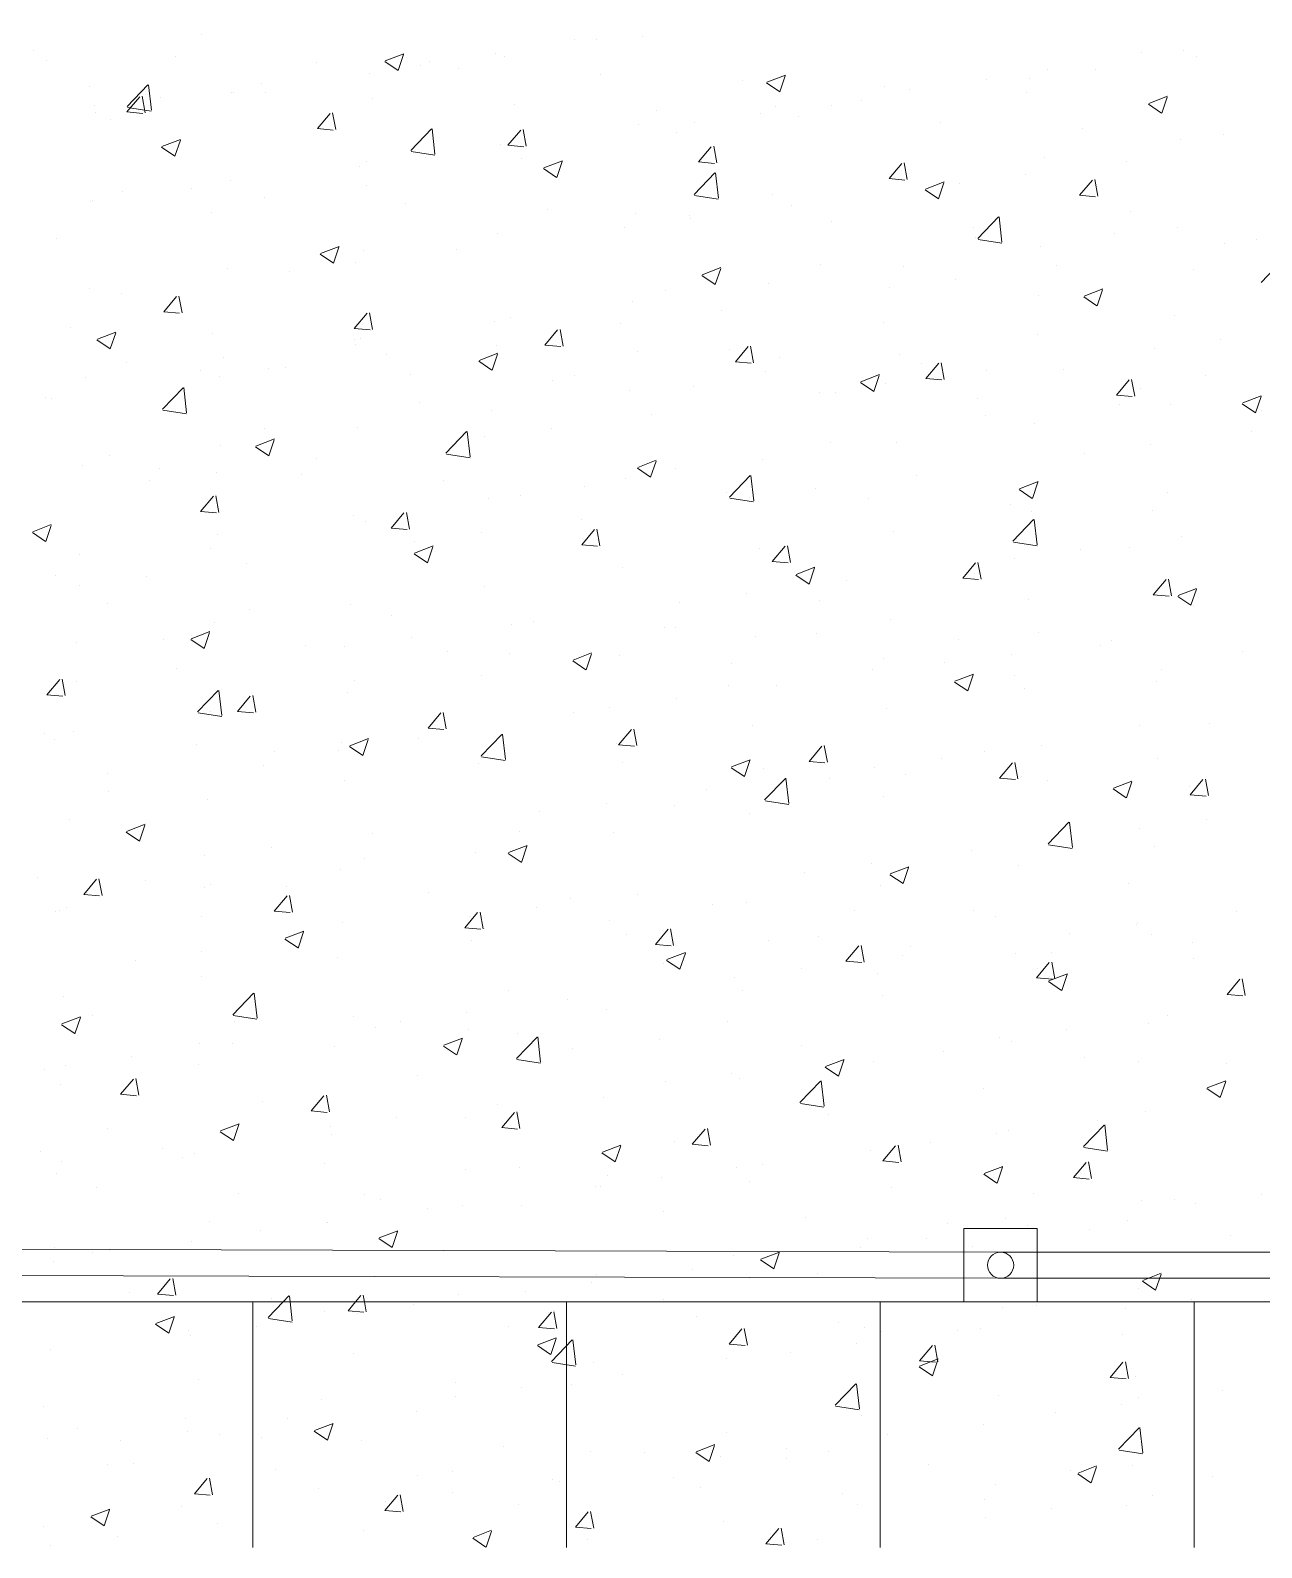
# Model space of a CAD drawing. Header units: millimetres. Extents: x 100 to 1222, y 100 to 694.
# Drawn here: x 301.29 to 305.71, y 520.48 to 525.92 of the extents above; entities that cross this region are included whole.
import ezdxf

# ---------------------------------------------------------------- set-up
doc = ezdxf.new("R2010")
doc.units = ezdxf.units.MM
for name, color, linetype, lineweight in [('Alvenaria', 8, 'Continuous', 9), ('Aço 1020', 6, 'Continuous', 9), ('PAREDE', 7, 'Continuous', 9)]:
    doc.layers.add(name, color=color, linetype=linetype, lineweight=lineweight)

msp = doc.modelspace()

# ---------------------------------------------------------------- linework, layer by layer
at = {"layer": 'Alvenaria'}
for p, q in [((301.9038, 525.9073), (301.9038, 525.9073)), ((303.243, 525.8889), (303.243, 525.8889)), ((303.3195, 525.8872), (303.3195, 525.8872)), ((303.4839, 525.8991), (303.4839, 525.8991)), ((301.3011, 525.849), (301.3011, 525.849)), ((301.8096, 525.8275), (301.8096, 525.8275)), ((302.5626, 525.8117), (302.6293, 525.8373)), ((302.6091, 525.7769), (302.6285, 525.8345)), ((302.9587, 525.8398), (302.9587, 525.8398)), ((302.9892, 525.8277), (302.9892, 525.8277)), ((305.2732, 525.8416), (305.2732, 525.8416)), ((305.4263, 525.8486), (305.4263, 525.8486)), ((305.4704, 525.8277), (305.4704, 525.8277)), ((301.3483, 525.812), (301.3483, 525.812)), ((302.3181, 525.806), (302.3181, 525.806)), ((302.5081, 525.7667), (302.5081, 525.7667)), ((302.5614, 525.809), (302.6088, 525.7771)), ((302.6875, 525.7935), (302.6875, 525.7935)), ((302.7203, 525.8084), (302.7203, 525.8084)), ((302.8265, 525.7846), (302.8265, 525.7846)), ((303.335, 525.7631), (303.335, 525.7631)), ((303.9315, 525.7354), (303.9982, 525.761)), ((304.9372, 525.7815), (304.9372, 525.7815)), ((305.1096, 525.7802), (305.1096, 525.7802)), ((301.502, 525.7211), (301.502, 525.7211)), ((301.6376, 525.648), (301.7118, 525.7254)), ((301.7245, 525.6352), (301.714, 525.7256)), ((302.1187, 525.7292), (302.1187, 525.7292)), ((303.8435, 525.7416), (303.8435, 525.7416)), ((303.9303, 525.7327), (303.9777, 525.7008)), ((303.978, 525.7007), (303.9973, 525.7582)), ((304.3519, 525.7201), (304.3519, 525.7201)), ((304.4425, 525.7101), (304.4425, 525.7101)), ((304.7177, 525.7462), (304.7177, 525.7462)), ((304.8712, 525.7488), (304.8712, 525.7488)), ((301.6365, 525.6286), (301.6824, 525.6833)), ((301.702, 525.6252), (301.691, 525.6849)), ((301.758, 525.6817), (301.758, 525.6817)), ((302.0104, 525.6996), (302.0104, 525.6996)), ((302.0191, 525.6997), (302.0191, 525.6997)), ((302.132, 525.6982), (302.132, 525.6982)), ((302.5189, 525.6781), (302.5189, 525.6781)), ((303.0274, 525.6566), (303.0274, 525.6566)), ((304.2696, 525.6697), (304.2696, 525.6697)), ((304.8604, 525.6986), (304.8604, 525.6986)), ((305.2991, 525.6565), (305.3465, 525.6245)), ((305.3004, 525.6592), (305.3671, 525.6848)), ((305.3469, 525.6244), (305.3662, 525.6819)), ((305.3689, 525.6771), (305.3689, 525.6771)), ((301.5195, 525.6503), (301.5195, 525.6503)), ((301.5243, 525.6282), (301.5243, 525.6282)), ((301.5765, 525.6028), (301.5765, 525.6028)), ((301.6365, 525.6286), (301.6934, 525.6236)), ((301.6392, 525.6445), (301.724, 525.6314)), ((302.3197, 525.5688), (302.3656, 525.6236)), ((302.3852, 525.5654), (302.3742, 525.6251)), ((303.5358, 525.6351), (303.5358, 525.6351)), ((303.9089, 525.6222), (303.9089, 525.6222)), ((303.9614, 525.6491), (303.9614, 525.6491)), ((304.0443, 525.6137), (304.0443, 525.6137)), ((304.1622, 525.6509), (304.1622, 525.6509)), ((302.3197, 525.5688), (302.3766, 525.5638)), ((302.6541, 525.4904), (302.7283, 525.5677)), ((302.7411, 525.4775), (302.7306, 525.568)), ((303.0029, 525.5091), (303.0488, 525.5638)), ((303.0684, 525.5056), (303.0574, 525.5653)), ((303.4724, 525.582), (303.4724, 525.582)), ((303.6067, 525.5555), (303.6067, 525.5555)), ((303.6704, 525.5908), (303.6704, 525.5908)), ((304.5528, 525.5922), (304.5528, 525.5922)), ((305.0612, 525.5707), (305.0612, 525.5707)), ((305.5697, 525.5492), (305.5697, 525.5492)), ((301.7611, 525.5018), (301.8085, 525.4699)), ((301.7623, 525.5045), (301.829, 525.5301)), ((301.8088, 525.4697), (301.8282, 525.5273)), ((302.9776, 525.5106), (302.9776, 525.5106)), ((303.0029, 525.509), (303.0598, 525.504)), ((303.0689, 525.5116), (303.0689, 525.5116)), ((303.6861, 525.4493), (303.732, 525.504)), ((303.7516, 525.4458), (303.7406, 525.5056)), ((305.4147, 525.5315), (305.4147, 525.5315)), ((302.4965, 525.4496), (302.4965, 525.4496)), ((302.6558, 525.4869), (302.7405, 525.4737)), ((302.7081, 525.4641), (302.7081, 525.4641)), ((303.0512, 525.4602), (303.0512, 525.4602)), ((303.1312, 525.4282), (303.1979, 525.4538)), ((303.1777, 525.3935), (303.197, 525.451)), ((303.6861, 525.4492), (303.743, 525.4443)), ((304.3693, 525.3895), (304.4152, 525.4442)), ((304.4348, 525.3861), (304.4238, 525.4458)), ((304.9256, 525.4644), (304.9256, 525.4644)), ((305.2198, 525.4521), (305.2198, 525.4521)), ((302.0075, 525.3826), (302.0075, 525.3826)), ((302.4697, 525.4327), (302.4697, 525.4327)), ((303.13, 525.4255), (303.1774, 525.3936)), ((303.6707, 525.3327), (303.7449, 525.4101)), ((303.7576, 525.3199), (303.7471, 525.4103)), ((304.3692, 525.3895), (304.4262, 525.3845)), ((304.4309, 525.393), (304.4309, 525.393)), ((304.8591, 525.4046), (304.8591, 525.4046)), ((305.0524, 525.3297), (305.0984, 525.3845)), ((305.118, 525.3263), (305.107, 525.386)), ((301.6201, 525.3434), (301.6201, 525.3434)), ((301.8681, 525.3535), (301.8681, 525.3535)), ((302.4958, 525.3648), (302.4958, 525.3648)), ((303.6723, 525.3292), (303.7571, 525.3161)), ((303.9498, 525.332), (303.9498, 525.332)), ((304.4988, 525.3493), (304.5462, 525.3173)), ((304.5001, 525.3519), (304.5668, 525.3775)), ((304.5466, 525.3172), (304.5659, 525.3747)), ((304.6206, 525.3732), (304.6206, 525.3732)), ((305.0524, 525.3297), (305.1094, 525.3247)), ((301.5074, 525.306), (301.5074, 525.306)), ((301.5128, 525.3112), (301.5128, 525.3112)), ((302.1286, 525.3219), (302.1286, 525.3219)), ((302.637, 525.3004), (302.637, 525.3004)), ((303.1455, 525.2789), (303.1455, 525.2789)), ((304.0191, 525.294), (304.0191, 525.294)), ((305.2339, 525.2733), (305.2339, 525.2733)), ((301.9403, 525.2695), (301.9403, 525.2695)), ((303.4608, 525.265), (303.4608, 525.265)), ((303.654, 525.2574), (303.654, 525.2574)), ((303.6583, 525.2465), (303.6583, 525.2465)), ((304.1624, 525.2359), (304.1624, 525.2359)), ((304.6872, 525.1751), (304.7614, 525.2524)), ((304.7742, 525.1622), (304.7637, 525.2527)), ((301.3848, 525.1741), (301.3848, 525.1741)), ((302.9661, 525.1935), (302.9661, 525.1935)), ((303.4199, 525.2151), (303.4199, 525.2151)), ((304.6709, 525.2145), (304.6709, 525.2145)), ((304.6784, 525.1779), (304.6784, 525.1779)), ((304.6889, 525.1715), (304.7736, 525.1584)), ((305.1794, 525.193), (305.1794, 525.193)), ((305.4031, 525.2144), (305.4031, 525.2144)), ((305.6878, 525.1715), (305.6878, 525.1715)), ((302.3297, 525.1183), (302.377, 525.0864)), ((302.3309, 525.121), (302.3976, 525.1466)), ((302.3774, 525.0862), (302.3967, 525.1438)), ((302.4849, 525.1326), (302.4849, 525.1326)), ((302.8183, 525.1359), (302.8183, 525.1359)), ((304.9141, 525.1473), (304.9141, 525.1473)), ((305.5708, 525.1556), (305.5708, 525.1556)), ((301.9959, 525.0655), (301.9959, 525.0655)), ((302.2191, 525.057), (302.2191, 525.057)), ((302.4576, 525.0884), (302.4576, 525.0884)), ((303.6997, 525.0447), (303.7664, 525.0703)), ((303.7463, 525.01), (303.7656, 525.0675)), ((304.1229, 525.0826), (304.1229, 525.0826)), ((304.4194, 525.0759), (304.4194, 525.0759)), ((304.9692, 525.0764), (304.9692, 525.0764)), ((305.4621, 525.0641), (305.4621, 525.0641)), ((305.7038, 525.0174), (305.778, 525.0947)), ((303.6985, 525.042), (303.7459, 525.0101)), ((303.9382, 525.0149), (303.9382, 525.0149)), ((304.6085, 525.0289), (304.6085, 525.0289)), ((301.5012, 524.9941), (301.5012, 524.9941)), ((301.6176, 524.9778), (301.6176, 524.9778)), ((301.7686, 524.9121), (301.8146, 524.9669)), ((301.8342, 524.9087), (301.8232, 524.9684)), ((303.4492, 524.9479), (303.4492, 524.9479)), ((303.5674, 524.9872), (303.5674, 524.9872)), ((304.37, 524.9975), (304.37, 524.9975)), ((304.9066, 524.9688), (304.9066, 524.9688)), ((305.0674, 524.9658), (305.1148, 524.9338)), ((305.0686, 524.9684), (305.1353, 524.9941)), ((305.1151, 524.9337), (305.1344, 524.9912)), ((301.7686, 524.9121), (301.8256, 524.9071)), ((302.4518, 524.8524), (302.4978, 524.9071)), ((302.5174, 524.8489), (302.5064, 524.9086)), ((303.0119, 524.8919), (303.0119, 524.8919)), ((303.7685, 524.9183), (303.7685, 524.9183)), ((305.3915, 524.8973), (305.3915, 524.8973)), ((301.4346, 524.8566), (301.4346, 524.8566)), ((301.5306, 524.8138), (301.5973, 524.8394)), ((301.5771, 524.779), (301.5964, 524.8366)), ((301.9431, 524.8352), (301.9431, 524.8352)), ((302.4518, 524.8523), (302.5088, 524.8473)), ((302.9545, 524.8765), (302.9545, 524.8765)), ((303.135, 524.7926), (303.1809, 524.8473)), ((303.1693, 524.8394), (303.1693, 524.8394)), ((303.2006, 524.7892), (303.1895, 524.8489)), ((303.4077, 524.8708), (303.4077, 524.8708)), ((304.3511, 524.8734), (304.3511, 524.8734)), ((301.5293, 524.8111), (301.5767, 524.7792)), ((302.4516, 524.8137), (302.4516, 524.8137)), ((302.4564, 524.7965), (302.4564, 524.7965)), ((302.4734, 524.8155), (302.4734, 524.8155)), ((302.96, 524.7922), (302.96, 524.7922)), ((303.135, 524.7926), (303.192, 524.7876)), ((303.8182, 524.7328), (303.8641, 524.7875)), ((303.8837, 524.7294), (303.8727, 524.7891)), ((304.9025, 524.8303), (304.9025, 524.8303)), ((305.5587, 524.8113), (305.5587, 524.8113)), ((301.6355, 524.7287), (301.6355, 524.7287)), ((301.9843, 524.7484), (301.9843, 524.7484)), ((302.5677, 524.7602), (302.5677, 524.7602)), ((302.8982, 524.7348), (302.9456, 524.7029)), ((302.8994, 524.7375), (302.9661, 524.7631)), ((302.9459, 524.7027), (302.9653, 524.7603)), ((303.4685, 524.7707), (303.4685, 524.7707)), ((303.7956, 524.7781), (303.7956, 524.7781)), ((303.8182, 524.7328), (303.8751, 524.7278)), ((303.977, 524.7492), (303.977, 524.7492)), ((304.4078, 524.7588), (304.4078, 524.7588)), ((304.4854, 524.7277), (304.4854, 524.7277)), ((304.5014, 524.6731), (304.5473, 524.7278)), ((304.5669, 524.6696), (304.5559, 524.7293)), ((305.3202, 524.7799), (305.3202, 524.7799)), ((301.4896, 524.677), (301.4896, 524.677)), ((301.901, 524.7012), (301.901, 524.7012)), ((301.9686, 524.6813), (301.9686, 524.6813)), ((302.1439, 524.7072), (302.1439, 524.7072)), ((302.207, 524.7127), (302.207, 524.7127)), ((302.6524, 524.6857), (302.6524, 524.6857)), ((303.2402, 524.6827), (303.2402, 524.6827)), ((303.9267, 524.6979), (303.9267, 524.6979)), ((304.2683, 524.6612), (304.335, 524.6868)), ((304.3148, 524.6265), (304.3341, 524.684)), ((304.5014, 524.673), (304.5583, 524.668)), ((304.7187, 524.7007), (304.7187, 524.7007)), ((304.9939, 524.7063), (304.9939, 524.7063)), ((305.5023, 524.6848), (305.5023, 524.6848)), ((301.7639, 524.5625), (301.8381, 524.6399)), ((301.8508, 524.5497), (301.8403, 524.6401)), ((303.1609, 524.6642), (303.1609, 524.6642)), ((303.4376, 524.6308), (303.4376, 524.6308)), ((303.6693, 524.6428), (303.6693, 524.6428)), ((304.1195, 524.6218), (304.1195, 524.6218)), ((304.1778, 524.6213), (304.1778, 524.6213)), ((304.2671, 524.6585), (304.3145, 524.6266)), ((304.3579, 524.6532), (304.3579, 524.6532)), ((305.1846, 524.6133), (305.2305, 524.668)), ((305.2501, 524.6098), (305.2391, 524.6695)), ((305.2704, 524.6355), (305.2704, 524.6355)), ((301.3455, 524.6058), (301.3455, 524.6058)), ((301.367, 524.6021), (301.367, 524.6021)), ((302.6847, 524.5874), (302.6847, 524.5874)), ((304.6863, 524.5998), (304.6863, 524.5998)), ((305.1846, 524.6132), (305.2415, 524.6083)), ((305.1947, 524.5783), (305.1947, 524.5783)), ((305.38, 524.5802), (305.38, 524.5802)), ((305.6359, 524.5823), (305.6833, 524.5503)), ((305.6372, 524.585), (305.7039, 524.6106)), ((305.6837, 524.5502), (305.703, 524.6077)), ((301.7655, 524.559), (301.8502, 524.5459)), ((302.9429, 524.5594), (302.9429, 524.5594)), ((303.5179, 524.5426), (303.5179, 524.5426)), ((304.7149, 524.5401), (304.7149, 524.5401)), ((304.8909, 524.5132), (304.8909, 524.5132)), ((305.7032, 524.5568), (305.7032, 524.5568)), ((302.0991, 524.4303), (302.1658, 524.4559)), ((302.1292, 524.492), (302.1292, 524.492)), ((302.4618, 524.4984), (302.4618, 524.4984)), ((302.7804, 524.4049), (302.8546, 524.4822)), ((302.8674, 524.392), (302.8568, 524.4825)), ((302.9187, 524.4637), (302.9187, 524.4637)), ((303.1572, 524.4951), (303.1572, 524.4951)), ((305.6688, 524.4831), (305.6688, 524.4831)), ((301.9727, 524.4313), (301.9727, 524.4313)), ((302.0979, 524.4276), (302.1453, 524.3957)), ((302.1456, 524.3955), (302.1649, 524.4531)), ((302.7821, 524.4014), (302.8668, 524.3882)), ((304.1594, 524.4448), (304.1594, 524.4448)), ((304.3962, 524.4418), (304.3962, 524.4418)), ((305.0696, 524.4042), (305.0696, 524.4042)), ((305.3081, 524.4356), (305.3081, 524.4356)), ((301.478, 524.3599), (301.478, 524.3599)), ((301.5737, 524.3967), (301.5737, 524.3967)), ((301.7536, 524.351), (301.7536, 524.351)), ((302.3172, 524.3845), (302.3172, 524.3845)), ((303.4668, 524.3513), (303.5141, 524.3194)), ((303.468, 524.354), (303.5347, 524.3796)), ((303.5145, 524.3193), (303.5338, 524.3768)), ((303.6039, 524.3494), (303.6039, 524.3494)), ((303.9151, 524.3808), (303.9151, 524.3808)), ((301.718, 524.3057), (301.718, 524.3057)), ((301.9564, 524.337), (301.9564, 524.337)), ((302.2621, 524.3295), (302.2621, 524.3295)), ((302.7705, 524.308), (302.7705, 524.308)), ((303.426, 524.3137), (303.426, 524.3137)), ((303.797, 524.2472), (303.8711, 524.3245)), ((303.8839, 524.2343), (303.8734, 524.3248)), ((304.4681, 524.325), (304.4681, 524.325)), ((304.8369, 524.2777), (304.9035, 524.3033)), ((304.8834, 524.243), (304.9027, 524.3005)), ((301.9008, 524.1957), (301.9467, 524.2504)), ((301.9663, 524.1922), (301.9553, 524.2519)), ((302.9313, 524.2423), (302.9313, 524.2423)), ((303.0484, 524.2541), (303.0484, 524.2541)), ((303.279, 524.2865), (303.279, 524.2865)), ((303.7875, 524.2651), (303.7875, 524.2651)), ((303.7986, 524.2437), (303.8833, 524.2306)), ((303.8689, 524.2461), (303.8689, 524.2461)), ((304.1073, 524.2775), (304.1073, 524.2775)), ((304.2959, 524.2436), (304.2959, 524.2436)), ((304.8356, 524.2751), (304.883, 524.2431)), ((305.3684, 524.2632), (305.3684, 524.2632)), ((301.9008, 524.1956), (301.9577, 524.1906)), ((302.584, 524.1359), (302.6299, 524.1906)), ((302.6495, 524.1325), (302.6385, 524.1922)), ((304.8044, 524.2221), (304.8044, 524.2221)), ((304.8793, 524.1961), (304.8793, 524.1961)), ((305.3129, 524.2006), (305.3129, 524.2006)), ((301.2988, 524.1231), (301.3655, 524.1487)), ((301.3453, 524.0883), (301.3646, 524.1459)), ((302.4502, 524.1813), (302.4502, 524.1813)), ((302.493, 524.1587), (302.493, 524.1587)), ((302.584, 524.1359), (302.6409, 524.1309)), ((303.2672, 524.0761), (303.3131, 524.1309)), ((303.2673, 524.1669), (303.2673, 524.1669)), ((303.3327, 524.0727), (303.3217, 524.1324)), ((304.8135, 524.0896), (304.8877, 524.1669)), ((304.9005, 524.0767), (304.8899, 524.1671)), ((301.2976, 524.1204), (301.345, 524.0885)), ((301.9611, 524.1143), (301.9611, 524.1143)), ((302.6681, 524.0881), (302.6681, 524.0881)), ((302.9066, 524.1194), (302.9066, 524.1194)), ((303.2672, 524.0761), (303.3241, 524.0711)), ((304.3846, 524.1247), (304.3846, 524.1247)), ((304.8152, 524.086), (304.8999, 524.0729)), ((305.4183, 524.1074), (305.4183, 524.1074)), ((301.4664, 524.0428), (301.4664, 524.0428)), ((301.9375, 524.0634), (301.9375, 524.0634)), ((302.6665, 524.0441), (302.7138, 524.0122)), ((302.6677, 524.0468), (302.7344, 524.0724)), ((302.7142, 524.012), (302.7335, 524.0696)), ((303.9035, 524.0637), (303.9035, 524.0637)), ((303.9504, 524.0164), (303.9963, 524.0711)), ((304.0159, 524.0129), (304.0049, 524.0726)), ((304.8191, 524.0285), (304.8191, 524.0285)), ((305.0575, 524.0599), (305.0575, 524.0599)), ((305.2311, 524.0671), (305.2311, 524.0671)), ((301.382, 523.968), (301.382, 523.968)), ((302.0666, 524.0089), (302.0666, 524.0089)), ((303.4144, 523.9966), (303.4144, 523.9966)), ((303.9504, 524.0163), (304.0073, 524.0113)), ((304.0353, 523.9678), (304.0827, 523.9359)), ((304.0365, 523.9705), (304.1032, 523.9961)), ((304.0831, 523.9358), (304.1024, 523.9933)), ((304.6336, 523.9566), (304.6795, 524.0113)), ((304.6756, 523.9718), (304.6756, 523.9718)), ((304.6991, 523.9531), (304.6881, 524.0129)), ((301.4674, 523.93), (301.4674, 523.93)), ((301.7059, 523.9614), (301.7059, 523.9614)), ((302.9197, 523.9252), (302.9197, 523.9252)), ((304.2175, 523.9493), (304.2175, 523.9493)), ((304.6336, 523.9565), (304.6905, 523.9516)), ((305.3168, 523.8968), (305.3627, 523.9515)), ((305.3568, 523.9461), (305.3568, 523.9461)), ((305.3823, 523.8934), (305.3713, 523.9531)), ((305.4054, 523.8943), (305.4721, 523.9199)), ((305.4519, 523.8595), (305.4712, 523.917)), ((301.5681, 523.8643), (301.5681, 523.8643)), ((302.4386, 523.8642), (302.4386, 523.8642)), ((303.6183, 523.8705), (303.6183, 523.8705)), ((303.8568, 523.9019), (303.8568, 523.9019)), ((304.1201, 523.8764), (304.1201, 523.8764)), ((304.8677, 523.879), (304.8677, 523.879)), ((305.3168, 523.8968), (305.3737, 523.8918)), ((305.4042, 523.8916), (305.4516, 523.8596)), ((305.4593, 523.858), (305.4593, 523.858)), ((302.0766, 523.8428), (302.0766, 523.8428)), ((302.585, 523.8213), (302.585, 523.8213)), ((304.373, 523.8076), (304.373, 523.8076)), ((301.8674, 523.7396), (301.9341, 523.7652)), ((301.9139, 523.7048), (301.9332, 523.7624)), ((301.9496, 523.7972), (301.9496, 523.7972)), ((303.0168, 523.7913), (303.0168, 523.7913)), ((303.0935, 523.7998), (303.0935, 523.7998)), ((303.5646, 523.7811), (303.5646, 523.7811)), ((303.602, 523.7783), (303.602, 523.7783)), ((304.1104, 523.7569), (304.1104, 523.7569)), ((304.9038, 523.7626), (304.9038, 523.7626)), ((301.4548, 523.7258), (301.4548, 523.7258)), ((301.7689, 523.7363), (301.7689, 523.7363)), ((301.8661, 523.7369), (301.9135, 523.705)), ((302.2774, 523.7148), (302.2774, 523.7148)), ((302.4176, 523.7124), (302.4176, 523.7124)), ((302.656, 523.7438), (302.656, 523.7438)), ((302.7859, 523.6934), (302.7859, 523.6934)), ((303.8919, 523.7466), (303.8919, 523.7466)), ((304.6189, 523.7354), (304.6189, 523.7354)), ((305.1274, 523.7139), (305.1274, 523.7139)), ((305.1677, 523.7317), (305.1677, 523.7317)), ((303.0091, 523.6857), (303.0091, 523.6857)), ((303.235, 523.6606), (303.2824, 523.6287)), ((303.2362, 523.6633), (303.3029, 523.6889)), ((303.2827, 523.6286), (303.3021, 523.6861)), ((303.2943, 523.6719), (303.2943, 523.6719)), ((303.4029, 523.6796), (303.4029, 523.6796)), ((303.8028, 523.6504), (303.8028, 523.6504)), ((304.3483, 523.6673), (304.3483, 523.6673)), ((304.5685, 523.6529), (304.5685, 523.6529)), ((304.8069, 523.6843), (304.8069, 523.6843)), ((305.6358, 523.6924), (305.6358, 523.6924)), ((301.3498, 523.539), (301.3957, 523.5937)), ((301.4153, 523.5355), (301.4043, 523.5952)), ((301.4553, 523.5857), (301.4553, 523.5857)), ((301.816, 523.6332), (301.816, 523.6332)), ((302.4536, 523.5904), (302.4536, 523.5904)), ((302.9081, 523.6081), (302.9081, 523.6081)), ((304.3113, 523.6289), (304.3113, 523.6289)), ((304.6039, 523.5843), (304.6513, 523.5524)), ((304.6051, 523.587), (304.6718, 523.6126)), ((304.6516, 523.5523), (304.6709, 523.6098)), ((304.8197, 523.6074), (304.8197, 523.6074)), ((305.3282, 523.5859), (305.3282, 523.5859)), ((305.3452, 523.629), (305.3452, 523.629)), ((301.3498, 523.5389), (301.4067, 523.534)), ((301.8901, 523.477), (301.9643, 523.5544)), ((301.9771, 523.4642), (301.9666, 523.5546)), ((302.033, 523.4792), (302.0789, 523.5339)), ((302.0985, 523.4758), (302.0875, 523.5355)), ((302.427, 523.5472), (302.427, 523.5472)), ((303.7928, 523.5719), (303.7928, 523.5719)), ((303.9669, 523.5737), (303.9669, 523.5737)), ((304.8562, 523.5619), (304.8562, 523.5619)), ((301.8981, 523.495), (301.8981, 523.495)), ((301.938, 523.4801), (301.938, 523.4801)), ((302.033, 523.4792), (302.0899, 523.4742)), ((302.7817, 523.416), (302.7707, 523.4757)), ((303.2373, 523.4766), (303.2373, 523.4766)), ((303.3677, 523.4948), (303.3677, 523.4948)), ((303.6062, 523.5262), (303.6062, 523.5262)), ((304.3614, 523.4905), (304.3614, 523.4905)), ((301.8918, 523.4735), (301.9765, 523.4604)), ((302.7162, 523.4194), (302.7621, 523.4742)), ((303.8803, 523.4295), (303.8803, 523.4295)), ((305.2676, 523.4293), (305.2676, 523.4293)), ((305.5187, 523.4353), (305.5187, 523.4353)), ((301.3427, 523.3997), (301.3427, 523.3997)), ((301.3786, 523.3801), (301.3786, 523.3801)), ((301.4433, 523.4087), (301.4433, 523.4087)), ((302.4054, 523.3681), (302.4054, 523.3681)), ((302.4359, 523.3561), (302.5026, 523.3817)), ((302.4824, 523.3213), (302.5017, 523.3789)), ((302.6819, 523.3812), (302.6819, 523.3812)), ((302.7162, 523.4194), (302.7731, 523.4144)), ((302.7662, 523.4156), (302.7662, 523.4156)), ((302.9067, 523.3194), (302.9809, 523.3967)), ((302.9937, 523.3065), (302.9831, 523.397)), ((303.3994, 523.3597), (303.4453, 523.4144)), ((303.4649, 523.3562), (303.4539, 523.4159)), ((301.8871, 523.3586), (301.8871, 523.3586)), ((302.167, 523.3367), (302.167, 523.3367)), ((302.3955, 523.3371), (302.3955, 523.3371)), ((302.4347, 523.3534), (302.4821, 523.3215)), ((302.904, 523.3157), (302.904, 523.3157)), ((302.9084, 523.3159), (302.9931, 523.3027)), ((303.3913, 523.3625), (303.3913, 523.3625)), ((303.3994, 523.3596), (303.4563, 523.3546)), ((304.0825, 523.2999), (304.1285, 523.3546)), ((304.1481, 523.2965), (304.1371, 523.3562)), ((304.7121, 523.334), (304.7121, 523.334)), ((304.9171, 523.3561), (304.9171, 523.3561)), ((305.3336, 523.3119), (305.3336, 523.3119)), ((301.5654, 523.2575), (301.5654, 523.2575)), ((302.1264, 523.2859), (302.1264, 523.2859)), ((302.8966, 523.2911), (302.8966, 523.2911)), ((303.4125, 523.2942), (303.4125, 523.2942)), ((303.8036, 523.2771), (303.8509, 523.2452)), ((303.8048, 523.2798), (303.8715, 523.3054)), ((303.8513, 523.2451), (303.8706, 523.3026)), ((303.9209, 523.2727), (303.9209, 523.2727)), ((304.0825, 523.2999), (304.1395, 523.2949)), ((304.3179, 523.2772), (304.3179, 523.2772)), ((304.5564, 523.3086), (304.5564, 523.3086)), ((304.7657, 523.2401), (304.8117, 523.2948)), ((304.8313, 523.2367), (304.8202, 523.2964)), ((302.4154, 523.2301), (302.4154, 523.2301)), ((303.9232, 523.1617), (303.9974, 523.239)), ((304.0102, 523.1488), (303.9997, 523.2393)), ((304.1566, 523.2386), (304.1566, 523.2386)), ((304.4294, 523.2512), (304.4294, 523.2512)), ((304.7657, 523.2401), (304.8227, 523.2351)), ((304.8446, 523.2448), (304.8446, 523.2448)), ((304.9379, 523.2297), (304.9379, 523.2297)), ((305.1737, 523.2035), (305.2403, 523.2291)), ((305.2202, 523.1688), (305.2395, 523.2263)), ((305.4463, 523.2082), (305.4463, 523.2082)), ((305.4489, 523.1804), (305.4949, 523.2351)), ((305.5144, 523.1769), (305.5034, 523.2366)), ((301.5709, 523.1905), (301.5709, 523.1905)), ((301.9264, 523.163), (301.9264, 523.163)), ((303.3556, 523.1505), (303.3556, 523.1505)), ((303.7164, 523.198), (303.7164, 523.198)), ((303.9249, 523.1582), (304.0096, 523.1451)), ((304.3499, 523.1734), (304.3499, 523.1734)), ((305.1724, 523.2009), (305.2198, 523.1689)), ((305.4489, 523.1803), (305.5059, 523.1753)), ((303.1172, 523.1191), (303.1172, 523.1191)), ((303.6011, 523.1433), (303.6011, 523.1433)), ((303.8687, 523.1125), (303.8687, 523.1125)), ((301.4317, 523.0916), (301.4317, 523.0916)), ((301.6344, 523.0462), (301.6818, 523.0143)), ((301.6356, 523.0489), (301.7023, 523.0745)), ((301.6821, 523.0141), (301.7014, 523.0717)), ((302.5156, 523.0399), (302.5156, 523.0399)), ((303.0456, 523.0479), (303.0456, 523.0479)), ((303.3797, 523.0454), (303.3797, 523.0454)), ((304.9398, 523.0041), (305.014, 523.0814)), ((305.0267, 522.9912), (305.0162, 523.0816)), ((305.2681, 523.0596), (305.2681, 523.0596)), ((305.5065, 523.091), (305.5065, 523.091)), ((302.1549, 522.9924), (302.1549, 522.9924)), ((303.0045, 522.9726), (303.0712, 522.9982)), ((303.051, 522.9378), (303.0703, 522.9954)), ((304.9414, 523.0005), (305.0262, 522.9874)), ((305.322, 522.9948), (305.322, 522.9948)), ((301.9164, 522.961), (301.9164, 522.961)), ((302.4901, 522.9526), (302.4901, 522.9526)), ((302.885, 522.974), (302.885, 522.974)), ((303.0033, 522.9699), (303.0506, 522.938)), ((304.3058, 522.9329), (304.3058, 522.9329)), ((304.6665, 522.9804), (304.6665, 522.9804)), ((301.3149, 522.8818), (301.3149, 522.8818)), ((301.4819, 522.8225), (301.5279, 522.8772)), ((301.5475, 522.8191), (301.5365, 522.8788)), ((302.4039, 522.913), (302.4039, 522.913)), ((304.0673, 522.9015), (304.0673, 522.9015)), ((304.3721, 522.8936), (304.4195, 522.8617)), ((304.3733, 522.8963), (304.44, 522.9219)), ((304.4198, 522.8616), (304.4392, 522.9191)), ((304.833, 522.9278), (304.833, 522.9278)), ((301.4819, 522.8225), (301.5389, 522.8175)), ((301.7016, 522.8719), (301.7016, 522.8719)), ((301.9148, 522.8459), (301.9148, 522.8459)), ((301.9347, 522.8572), (301.9347, 522.8572)), ((302.2101, 522.8504), (302.2101, 522.8504)), ((302.7185, 522.8289), (302.7185, 522.8289)), ((303.4658, 522.8223), (303.4658, 522.8223)), ((304.3383, 522.8564), (304.3383, 522.8564)), ((305.2282, 522.861), (305.2282, 522.861)), ((301.4201, 522.7745), (301.4201, 522.7745)), ((302.1651, 522.7627), (302.2111, 522.8175)), ((302.2307, 522.7593), (302.2196, 522.819)), ((303.105, 522.7748), (303.105, 522.7748)), ((303.227, 522.8074), (303.227, 522.8074)), ((303.7355, 522.786), (303.7355, 522.786)), ((303.8572, 522.7954), (303.8572, 522.7954)), ((301.3792, 522.7619), (301.3792, 522.7619)), ((301.394, 522.7654), (301.394, 522.7654)), ((301.9024, 522.7439), (301.9024, 522.7439)), ((302.1651, 522.7627), (302.2221, 522.7577)), ((302.4109, 522.7225), (302.4109, 522.7225)), ((302.8483, 522.703), (302.8942, 522.7577)), ((302.8666, 522.7434), (302.8666, 522.7434)), ((302.9138, 522.6995), (302.9028, 522.7592)), ((303.3681, 522.7283), (303.3681, 522.7283)), ((304.2439, 522.7645), (304.2439, 522.7645)), ((304.6728, 522.7656), (304.6728, 522.7656)), ((304.7524, 522.743), (304.7524, 522.743)), ((305.256, 522.7153), (305.256, 522.7153)), ((305.2609, 522.7215), (305.2609, 522.7215)), ((305.6167, 522.7628), (305.6167, 522.7628)), ((302.2029, 522.6627), (302.2503, 522.6308)), ((302.2042, 522.6654), (302.2709, 522.691)), ((302.2507, 522.6306), (302.27, 522.6882)), ((302.265, 522.6642), (302.265, 522.6642)), ((302.8483, 522.7029), (302.9053, 522.698)), ((302.9194, 522.701), (302.9194, 522.701)), ((303.4278, 522.6795), (303.4278, 522.6795)), ((303.5315, 522.6432), (303.5774, 522.6979)), ((303.597, 522.6398), (303.586, 522.6995)), ((304.1173, 522.6703), (304.1173, 522.6703)), ((305.0175, 522.6839), (305.0175, 522.6839)), ((305.3105, 522.6777), (305.3105, 522.6777)), ((301.9043, 522.6167), (301.9043, 522.6167)), ((302.8734, 522.6569), (302.8734, 522.6569)), ((303.5315, 522.6432), (303.5884, 522.6382)), ((303.573, 522.5891), (303.6397, 522.6147)), ((303.6195, 522.5544), (303.6389, 522.6119)), ((303.9363, 522.658), (303.9363, 522.658)), ((304.2147, 522.5834), (304.2606, 522.6382)), ((304.2802, 522.58), (304.2692, 522.6397)), ((304.416, 522.6047), (304.416, 522.6047)), ((304.4448, 522.6365), (304.4448, 522.6365)), ((304.8214, 522.6107), (304.8214, 522.6107)), ((304.9532, 522.6151), (304.9532, 522.6151)), ((305.4565, 522.6519), (305.4565, 522.6519)), ((301.6659, 522.5853), (301.6659, 522.5853)), ((302.3923, 522.5959), (302.3923, 522.5959)), ((303.5618, 522.5749), (303.5618, 522.5749)), ((303.5718, 522.5864), (303.6192, 522.5545)), ((304.0552, 522.5572), (304.0552, 522.5572)), ((304.2147, 522.5834), (304.2716, 522.5784)), ((304.8979, 522.5237), (304.9438, 522.5784)), ((304.901, 522.5565), (304.901, 522.5565)), ((304.9634, 522.5202), (304.9524, 522.5799)), ((305.4617, 522.5936), (305.4617, 522.5936)), ((301.9032, 522.5288), (301.9032, 522.5288)), ((303.8168, 522.5258), (303.8168, 522.5258)), ((304.3267, 522.5393), (304.3267, 522.5393)), ((304.8979, 522.5236), (304.9548, 522.5186)), ((304.9407, 522.5101), (304.9881, 522.4782)), ((304.9419, 522.5128), (305.0086, 522.5384)), ((304.9884, 522.4781), (305.0077, 522.5356)), ((305.5811, 522.4639), (305.627, 522.5186)), ((305.6466, 522.4604), (305.6356, 522.5202)), ((301.4085, 522.4574), (301.4085, 522.4574)), ((302.0164, 522.3915), (302.0906, 522.4689)), ((302.1034, 522.3787), (302.0929, 522.4691)), ((303.0063, 522.4796), (303.0063, 522.4796)), ((303.2152, 522.4466), (303.2152, 522.4466)), ((303.8456, 522.4783), (303.8456, 522.4783)), ((304.3455, 522.4612), (304.3455, 522.4612)), ((305.5811, 522.4638), (305.638, 522.4589)), ((301.5121, 522.3877), (301.5121, 522.3877)), ((302.0181, 522.388), (302.1028, 522.3749)), ((302.8545, 522.3991), (302.8545, 522.3991)), ((303.3565, 522.4112), (303.3565, 522.4112)), ((305.3661, 522.3871), (305.3661, 522.3871)), ((301.4026, 522.3555), (301.45, 522.3235)), ((301.4038, 522.3582), (301.4705, 522.3838)), ((301.4504, 522.3234), (301.4697, 522.381)), ((302.0206, 522.3662), (302.0206, 522.3662)), ((302.4508, 522.3842), (302.4508, 522.3842)), ((302.529, 522.3448), (302.529, 522.3448)), ((302.616, 522.3678), (302.616, 522.3678)), ((302.8618, 522.3398), (302.8618, 522.3398)), ((303.79, 522.3658), (303.79, 522.3658)), ((305.0054, 522.3396), (305.0054, 522.3396)), ((305.2989, 522.3607), (305.2989, 522.3607)), ((301.8953, 522.2889), (301.8953, 522.2889)), ((302.0145, 522.2886), (302.0145, 522.2886)), ((302.3807, 522.2788), (302.3807, 522.2788)), ((302.7715, 522.2792), (302.8189, 522.2473)), ((302.7727, 522.2819), (302.8394, 522.3075)), ((302.8192, 522.2471), (302.8385, 522.3047)), ((303.033, 522.2339), (303.1072, 522.3112)), ((303.0375, 522.3233), (303.0375, 522.3233)), ((303.1199, 522.221), (303.1094, 522.3115)), ((303.546, 522.3018), (303.546, 522.3018)), ((304.0544, 522.2803), (304.0544, 522.2803)), ((304.7669, 522.3082), (304.7669, 522.3082)), ((304.8098, 522.2936), (304.8098, 522.2936)), ((301.6537, 522.2411), (301.6537, 522.2411)), ((303.0346, 522.2303), (303.1193, 522.2172)), ((303.2345, 522.2705), (303.2345, 522.2705)), ((304.1416, 522.2056), (304.2083, 522.2312)), ((304.1654, 522.229), (304.1654, 522.229)), ((304.1881, 522.1709), (304.2074, 522.2284)), ((304.5629, 522.2588), (304.5629, 522.2588)), ((305.0714, 522.2373), (305.0714, 522.2373)), ((301.3399, 522.1935), (301.3399, 522.1935)), ((301.4153, 522.2097), (301.4153, 522.2097)), ((301.8917, 522.2118), (301.8917, 522.2118)), ((302.6791, 522.1751), (302.6791, 522.1751)), ((303.8046, 522.1815), (303.8046, 522.1815)), ((304.1404, 522.2029), (304.1877, 522.171)), ((304.3151, 522.2222), (304.3151, 522.2222)), ((305.2648, 522.2232), (305.2648, 522.2232)), ((305.5798, 522.2159), (305.5798, 522.2159)), ((301.3969, 522.1404), (301.3969, 522.1404)), ((301.6141, 522.1061), (301.66, 522.1608)), ((301.6796, 522.1026), (301.6686, 522.1623)), ((303.5662, 522.1502), (303.5662, 522.1502)), ((303.834, 522.1612), (303.834, 522.1612)), ((304.0495, 522.0762), (304.1237, 522.1535)), ((304.1365, 522.0633), (304.126, 522.1538)), ((304.7093, 522.1278), (304.7093, 522.1278)), ((305.5092, 522.1267), (305.5566, 522.0947)), ((305.5104, 522.1293), (305.5771, 522.1549)), ((305.557, 522.0946), (305.5763, 522.1521)), ((301.6141, 522.106), (301.671, 522.101)), ((302.1236, 522.0798), (302.1236, 522.0798)), ((302.2973, 522.0463), (302.3432, 522.101)), ((302.3628, 522.0428), (302.3518, 522.1025)), ((302.9646, 522.071), (302.9646, 522.071)), ((303.3449, 522.0941), (303.3449, 522.0941)), ((304.0512, 522.0727), (304.1359, 522.0596)), ((302.2973, 522.0462), (302.3542, 522.0413)), ((302.6039, 522.0235), (302.6039, 522.0235)), ((302.8502, 522.0227), (302.8502, 522.0227)), ((302.9805, 521.9865), (303.0264, 522.0412)), ((303.046, 521.9831), (303.035, 522.0428)), ((304.1538, 522.0325), (304.1538, 522.0325)), ((305.1156, 522.0114), (305.1156, 522.0114)), ((305.2873, 522.0436), (305.2873, 522.0436)), ((301.5681, 521.9844), (301.5681, 521.9844)), ((301.9712, 521.972), (302.0186, 521.9401)), ((301.9724, 521.9747), (302.0391, 522.0003)), ((302.0189, 521.9399), (302.0382, 521.9975)), ((302.3654, 521.9921), (302.3654, 521.9921)), ((302.3691, 521.9618), (302.3691, 521.9618)), ((302.9805, 521.9865), (303.0374, 521.9815)), ((303.6637, 521.9267), (303.7096, 521.9815)), ((303.7292, 521.9233), (303.7182, 521.983)), ((304.7548, 521.964), (304.7548, 521.964)), ((304.7982, 521.9765), (304.7982, 521.9765)), ((305.0661, 521.9186), (305.1403, 521.9959)), ((305.153, 521.9057), (305.1425, 521.9961)), ((301.3266, 521.901), (301.3266, 521.901)), ((301.7639, 521.9129), (301.7639, 521.9129)), ((303.3413, 521.8984), (303.408, 521.924)), ((303.3878, 521.8636), (303.4071, 521.9212)), ((303.5983, 521.9371), (303.5983, 521.9371)), ((303.6637, 521.9267), (303.7206, 521.9217)), ((304.3035, 521.9051), (304.3035, 521.9051)), ((304.3469, 521.867), (304.3928, 521.9217)), ((304.4124, 521.8635), (304.4014, 521.9232)), ((304.5164, 521.9326), (304.5164, 521.9326)), ((305.0677, 521.915), (305.1524, 521.9019)), ((301.4032, 521.8654), (301.4032, 521.8654)), ((301.8351, 521.8795), (301.8351, 521.8795)), ((301.8801, 521.8947), (301.8801, 521.8947)), ((302.3435, 521.858), (302.3435, 521.858)), ((303.34, 521.8957), (303.3874, 521.8638)), ((303.8224, 521.8441), (303.8224, 521.8441)), ((303.9148, 521.8534), (303.9148, 521.8534)), ((304.3469, 521.8669), (304.4038, 521.8619)), ((304.7101, 521.8221), (304.7768, 521.8477)), ((304.7566, 521.7874), (304.776, 521.8449)), ((305.0301, 521.8072), (305.076, 521.8619)), ((305.0956, 521.8038), (305.0846, 521.8635)), ((301.3854, 521.8233), (301.3854, 521.8233)), ((302.852, 521.8366), (302.852, 521.8366)), ((303.0428, 521.8418), (303.0428, 521.8418)), ((303.3605, 521.8151), (303.3605, 521.8151)), ((303.5541, 521.8059), (303.5541, 521.8059)), ((303.8689, 521.7936), (303.8689, 521.7936)), ((304.7089, 521.8194), (304.7563, 521.7875)), ((305.0301, 521.8072), (305.087, 521.8022)), ((301.5274, 521.7731), (301.5274, 521.7731)), ((302.0359, 521.7516), (302.0359, 521.7516)), ((302.4873, 521.7464), (302.4873, 521.7464)), ((303.3156, 521.7745), (303.3156, 521.7745)), ((303.3334, 521.7771), (303.3334, 521.7771)), ((304.3774, 521.7721), (304.3774, 521.7721)), ((304.8859, 521.7506), (304.8859, 521.7506)), ((305.705, 521.7464), (305.705, 521.7464)), ((302.5444, 521.7301), (302.5444, 521.7301)), ((302.7141, 521.6953), (302.7141, 521.6953)), ((302.8387, 521.7056), (302.8387, 521.7056)), ((303.0528, 521.7086), (303.0528, 521.7086)), ((303.5613, 521.6871), (303.5613, 521.6871)), ((305.2757, 521.7265), (305.2757, 521.7265)), ((305.3943, 521.7291), (305.3943, 521.7291)), ((305.4665, 521.715), (305.4665, 521.715)), ((301.9319, 521.6511), (301.9319, 521.6511)), ((302.3533, 521.6478), (302.3533, 521.6478)), ((302.3575, 521.6447), (302.3575, 521.6447)), ((304.0698, 521.6656), (304.0698, 521.6656)), ((304.5782, 521.6442), (304.5782, 521.6442)), ((304.7867, 521.6594), (304.7867, 521.6594)), ((304.865, 521.6358), (304.865, 521.6358)), ((305.2254, 521.6548), (305.2254, 521.6548)), ((301.8685, 521.5776), (301.8685, 521.5776)), ((302.1149, 521.6164), (302.1149, 521.6164)), ((302.5397, 521.5885), (302.5871, 521.5566)), ((302.541, 521.5912), (302.6076, 521.6168)), ((302.5875, 521.5564), (302.6068, 521.614)), ((304.2919, 521.588), (304.2919, 521.588)), ((304.5042, 521.5883), (304.5042, 521.5883)), ((305.0867, 521.6227), (305.0867, 521.6227)), ((305.5952, 521.6012), (305.5952, 521.6012)), ((301.3764, 521.5557), (301.3764, 521.5557)), ((301.5133, 521.5372), (301.5133, 521.5372)), ((303.8108, 521.527), (303.8108, 521.527)), ((303.9098, 521.5149), (303.9765, 521.5405)), ((303.9563, 521.4802), (303.9756, 521.5377)), ((304.2658, 521.5569), (304.2658, 521.5569)), ((304.67, 521.5595), (304.67, 521.5595)), ((301.3738, 521.5062), (301.3738, 521.5062)), ((303.6642, 521.4777), (303.6642, 521.4777)), ((303.9086, 521.5122), (303.956, 521.4803)), ((304.1145, 521.4641), (304.1145, 521.4641)), ((305.2787, 521.4386), (305.3454, 521.4642)), ((301.7463, 521.3896), (301.7922, 521.4443)), ((301.8118, 521.3862), (301.8008, 521.4459)), ((303.3035, 521.4302), (303.3035, 521.4302)), ((303.3218, 521.46), (303.3218, 521.46)), ((305.2641, 521.4094), (305.2641, 521.4094)), ((305.2775, 521.4359), (305.3248, 521.404)), ((305.3252, 521.4039), (305.3445, 521.4614)), ((305.4537, 521.4457), (305.4537, 521.4457)), ((301.6456, 521.3954), (301.6456, 521.3954)), ((301.7463, 521.3895), (301.8032, 521.3846)), ((302.1427, 521.306), (302.1963, 521.3619)), ((302.154, 521.3739), (302.154, 521.3739)), ((302.1964, 521.362), (302.2169, 521.3833)), ((302.2217, 521.362), (302.2191, 521.3836)), ((302.2297, 521.2931), (302.2217, 521.3619)), ((302.4295, 521.3298), (302.4564, 521.3619)), ((302.4564, 521.362), (302.4754, 521.3845)), ((302.4884, 521.362), (302.484, 521.3861)), ((302.495, 521.3264), (302.4884, 521.3619)), ((302.8271, 521.3886), (302.8271, 521.3886)), ((303.065, 521.3988), (303.065, 521.3988)), ((303.559, 521.3688), (303.559, 521.3688)), ((305.4544, 521.3707), (305.4544, 521.3707)), ((301.7406, 521.284), (301.8073, 521.3096)), ((301.7872, 521.2492), (301.8065, 521.3068)), ((302.1444, 521.3025), (302.2291, 521.2894)), ((302.346, 521.3276), (302.346, 521.3276)), ((302.4295, 521.3298), (302.4864, 521.3248)), ((302.4635, 521.3196), (302.4635, 521.3196)), ((302.6625, 521.3524), (302.6625, 521.3524)), ((303.1127, 521.2701), (303.1586, 521.3248)), ((303.1782, 521.2666), (303.1672, 521.3263)), ((303.171, 521.3309), (303.171, 521.3309)), ((303.6794, 521.3094), (303.6794, 521.3094)), ((304.7751, 521.3424), (304.7751, 521.3424)), ((304.8982, 521.3504), (304.8982, 521.3504)), ((305.216, 521.3393), (305.216, 521.3393)), ((301.7394, 521.2813), (301.7868, 521.2493)), ((301.8569, 521.2605), (301.8569, 521.2605)), ((302.1027, 521.2721), (302.1027, 521.2721)), ((303.0035, 521.2734), (303.0035, 521.2734)), ((303.1126, 521.27), (303.1696, 521.265)), ((303.7958, 521.2103), (303.8418, 521.265)), ((303.8614, 521.2068), (303.8503, 521.2665)), ((304.1879, 521.2879), (304.1879, 521.2879)), ((304.2804, 521.2709), (304.2804, 521.2709)), ((304.3427, 521.255), (304.3427, 521.255)), ((304.6144, 521.2601), (304.6144, 521.2601)), ((304.6964, 521.2665), (304.6964, 521.2665)), ((305.2048, 521.245), (305.2048, 521.245)), ((301.8643, 521.2407), (301.8643, 521.2407)), ((303.1083, 521.205), (303.1557, 521.1731)), ((303.1095, 521.2077), (303.1762, 521.2333)), ((303.156, 521.1729), (303.1753, 521.2305)), ((303.1593, 521.1484), (303.2334, 521.2257)), ((303.2462, 521.1355), (303.2357, 521.2259)), ((303.7958, 521.2102), (303.8528, 521.2053)), ((303.7993, 521.21), (303.7993, 521.21)), ((304.2537, 521.2126), (304.2537, 521.2126)), ((304.479, 521.1505), (304.525, 521.2052)), ((304.5446, 521.1471), (304.5335, 521.2068)), ((301.3622, 521.1891), (301.3622, 521.1891)), ((302.448, 521.1781), (302.448, 521.1781)), ((303.1609, 521.1448), (303.2456, 521.1317)), ((303.3102, 521.1429), (303.3102, 521.1429)), ((303.7872, 521.1597), (303.7872, 521.1597)), ((304.0152, 521.1812), (304.0152, 521.1812)), ((304.4784, 521.1314), (304.5451, 521.157)), ((304.479, 521.1505), (304.536, 521.1455)), ((304.5249, 521.0967), (304.5442, 521.1542)), ((305.1622, 521.0907), (305.2081, 521.1455)), ((305.2277, 521.0873), (305.2167, 521.147)), ((301.8925, 521.0828), (301.8925, 521.0828)), ((303.4137, 521.102), (303.4137, 521.102)), ((304.4772, 521.1287), (304.5245, 521.0968)), ((305.1622, 521.0907), (305.2192, 521.0857)), ((305.2525, 521.0923), (305.2525, 521.0923)), ((302.8155, 521.0715), (302.8155, 521.0715)), ((303.0529, 521.0545), (303.0529, 521.0545)), ((303.2317, 521.0643), (303.2317, 521.0643)), ((304.1758, 520.9907), (304.25, 521.068)), ((304.2628, 520.9778), (304.2522, 521.0683)), ((305.5646, 521.0425), (305.5646, 521.0425)), ((301.337, 520.9874), (301.337, 520.9874)), ((302.3344, 521.0105), (302.3344, 521.0105)), ((302.8145, 521.0231), (302.8145, 521.0231)), ((304.1775, 520.9872), (304.2622, 520.974)), ((304.7635, 521.0253), (304.7635, 521.0253)), ((305.2038, 520.995), (305.2038, 520.995)), ((305.262, 521.017), (305.262, 521.017)), ((301.8453, 520.9434), (301.8453, 520.9434)), ((302.2129, 520.9439), (302.2129, 520.9439)), ((302.3092, 520.9005), (302.3759, 520.9261)), ((302.3557, 520.8657), (302.375, 520.9233)), ((302.6762, 520.969), (302.6762, 520.969)), ((304.2688, 520.9539), (304.2688, 520.9539)), ((304.7065, 520.9217), (304.7065, 520.9217)), ((304.9654, 520.9636), (304.9654, 520.9636)), ((301.3506, 520.872), (301.3506, 520.872)), ((301.4601, 520.9086), (301.4601, 520.9086)), ((301.6137, 520.865), (301.6137, 520.865)), ((301.8522, 520.8964), (301.8522, 520.8964)), ((301.9686, 520.8871), (301.9686, 520.8871)), ((302.1208, 520.8736), (302.1208, 520.8736)), ((302.308, 520.8978), (302.3554, 520.8659)), ((302.477, 520.8657), (302.477, 520.8657)), ((303.7877, 520.8929), (303.7877, 520.8929)), ((304.3638, 520.8844), (304.3638, 520.8844)), ((305.1923, 520.833), (305.2665, 520.9104)), ((305.2793, 520.8202), (305.2688, 520.9106)), ((302.9855, 520.8442), (302.9855, 520.8442)), ((303.2986, 520.8258), (303.2986, 520.8258)), ((303.494, 520.8227), (303.494, 520.8227)), ((303.6768, 520.8215), (303.7242, 520.7896)), ((303.6781, 520.8242), (303.7448, 520.8498)), ((303.7246, 520.7894), (303.7439, 520.847)), ((304.0031, 520.8369), (304.0031, 520.8369)), ((304.151, 520.8263), (304.151, 520.8263)), ((305.194, 520.8295), (305.2787, 520.8164)), ((301.5653, 520.7783), (301.5653, 520.7783)), ((301.6609, 520.7807), (301.6609, 520.7807)), ((302.1694, 520.7592), (302.1694, 520.7592)), ((302.8039, 520.7544), (302.8039, 520.7544)), ((303.7646, 520.8055), (303.7646, 520.8055)), ((304.0024, 520.8012), (304.0024, 520.8012)), ((304.5109, 520.7797), (304.5109, 520.7797)), ((305.0194, 520.7582), (305.0194, 520.7582)), ((305.0469, 520.7479), (305.1136, 520.7735)), ((305.0934, 520.7132), (305.1128, 520.7707)), ((305.241, 520.7753), (305.241, 520.7753)), ((301.8784, 520.6731), (301.9243, 520.7279)), ((301.9439, 520.6697), (301.9329, 520.7294)), ((302.6779, 520.7377), (302.6779, 520.7377)), ((303.1631, 520.7263), (303.1631, 520.7263)), ((303.1863, 520.7162), (303.1863, 520.7162)), ((303.5955, 520.731), (303.5955, 520.731)), ((304.7519, 520.7082), (304.7519, 520.7082)), ((305.0457, 520.7452), (305.0931, 520.7133)), ((305.5278, 520.7368), (305.5278, 520.7368)), ((301.8784, 520.6731), (301.9354, 520.6681)), ((302.3228, 520.6934), (302.3228, 520.6934)), ((302.5616, 520.6134), (302.6075, 520.6681)), ((302.5639, 520.6474), (302.5639, 520.6474)), ((302.6271, 520.6099), (302.6161, 520.6696)), ((302.8023, 520.6788), (302.8023, 520.6788)), ((303.6948, 520.6948), (303.6948, 520.6948)), ((304.2033, 520.6733), (304.2033, 520.6733)), ((304.7117, 520.6518), (304.7117, 520.6518)), ((305.314, 520.6668), (305.314, 520.6668)), ((301.5089, 520.5933), (301.5756, 520.6189)), ((301.5554, 520.5585), (301.5747, 520.6161)), ((301.8337, 520.6264), (301.8337, 520.6264)), ((302.5616, 520.6133), (302.6185, 520.6083)), ((303.04, 520.6356), (303.04, 520.6356)), ((303.2448, 520.5536), (303.2907, 520.6083)), ((303.3103, 520.5501), (303.2993, 520.6099)), ((304.2572, 520.6368), (304.2572, 520.6368)), ((304.9533, 520.6193), (304.9533, 520.6193)), ((305.2202, 520.6303), (305.2202, 520.6303)), ((301.339, 520.5549), (301.339, 520.5549)), ((301.5077, 520.5906), (301.555, 520.5586)), ((301.9623, 520.5683), (301.9623, 520.5683)), ((302.4845, 520.5403), (302.4845, 520.5403)), ((302.8778, 520.517), (302.9444, 520.5426)), ((302.9243, 520.4822), (302.9436, 520.5398)), ((303.2448, 520.5535), (303.3017, 520.5486)), ((303.7761, 520.5758), (303.7761, 520.5758)), ((303.928, 520.4938), (303.9739, 520.5485)), ((303.9935, 520.4904), (303.9825, 520.5501)), ((304.7148, 520.5879), (304.7148, 520.5879)), ((301.3632, 520.4894), (301.3632, 520.4894)), ((301.6016, 520.5208), (301.6016, 520.5208)), ((302.8765, 520.5143), (302.9239, 520.4824)), ((303.287, 520.5087), (303.287, 520.5087)), ((303.928, 520.4938), (303.9849, 520.4888)), ((304.1133, 520.5087), (304.1133, 520.5087))]:
    msp.add_line(p, q, dxfattribs=at)
at = {"layer": 'Aço 1020'}
for p, q in [((300.5853, 521.5519), (304.7692, 521.5401)), ((304.7692, 521.5401), (310.0192, 521.5401)), ((300.4919, 521.4584), (304.7691, 521.4464)), ((304.7691, 521.4464), (310.0192, 521.4464))]:
    msp.add_line(p, q, dxfattribs=at)
msp.add_lwpolyline([(304.6379, 521.6245), (304.9004, 521.6245), (304.9004, 521.362), (304.6379, 521.362)], close=True, dxfattribs=at)
msp.add_circle((304.7692, 521.4932), 0.0469, dxfattribs=at)
at = {"layer": 'PAREDE'}
for p, q in [((308.6504, 521.362), (266.6504, 521.362)), ((302.0879, 520.4807), (302.0879, 521.362)), ((303.2129, 520.4807), (303.2129, 521.362)), ((304.3379, 520.4807), (304.3379, 521.362)), ((305.4629, 520.4807), (305.4629, 521.362))]:
    msp.add_line(p, q, dxfattribs=at)
msp.add_lwpolyline([(307.7565, 539.737), (315.4004, 539.737), (315.4004, 521.362), (266.6504, 521.3618)], dxfattribs=at)
msp.add_lwpolyline([(297.9629, 521.3619), (297.9629, 518.5495), (330.2129, 518.5495), (330.2129, 522.112), (321.4004, 522.112), (321.4004, 521.737), (315.4004, 521.737), (315.4004, 521.362)], close=True, dxfattribs=at)

doc.saveas('drawing.dxf')
